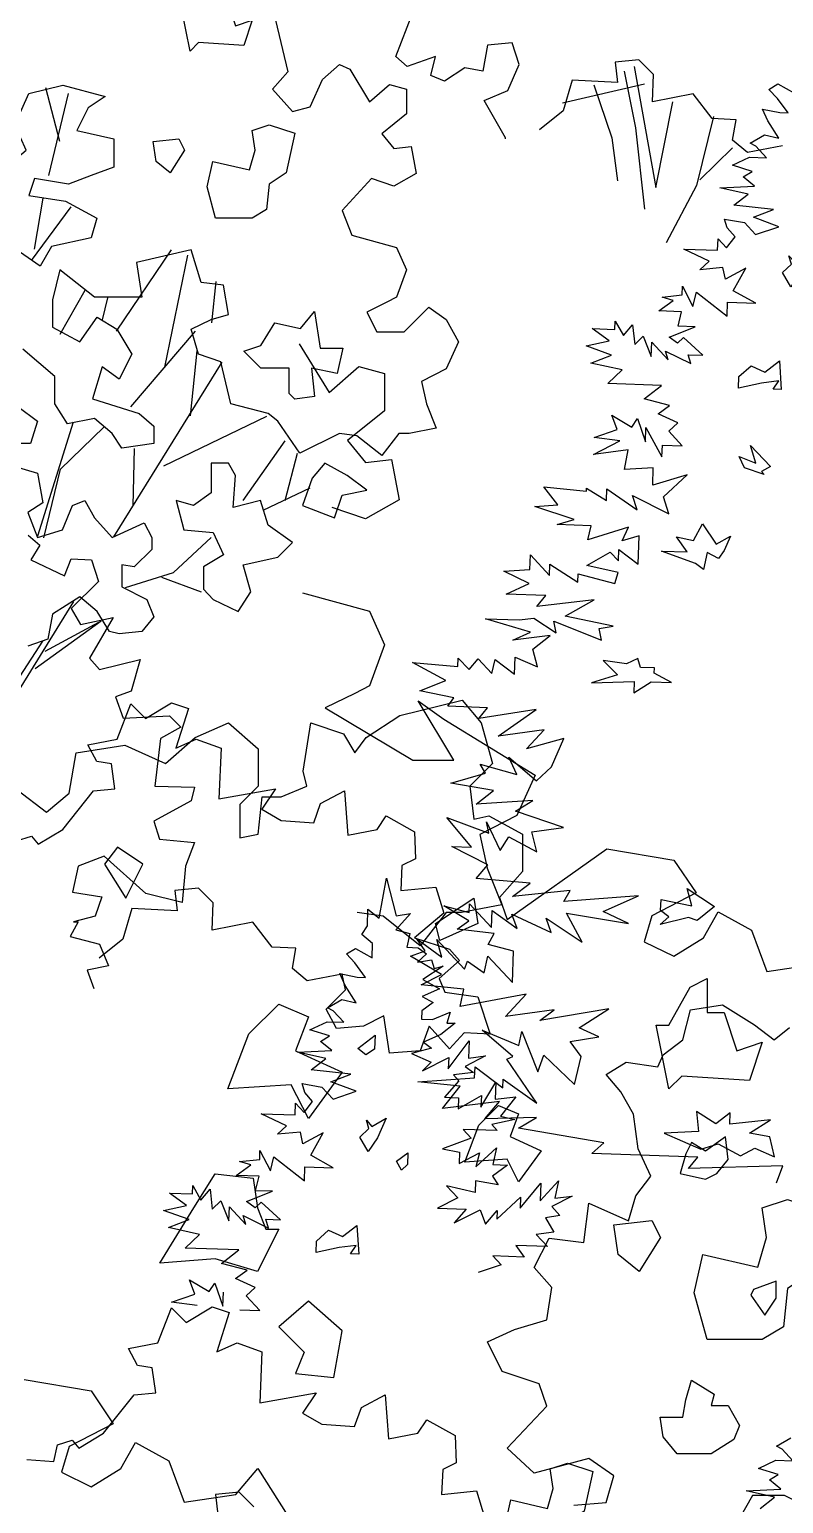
# Model space of a CAD drawing. Header units: inches. Extents: x 11.9 to 85.3, y 21.1 to 37.4.
# Drawn here: x 68.308 to 68.624, y 22.103 to 22.72 of the extents above; entities that cross this region are included whole.
import ezdxf

# ---------------------------------------------------------------- set-up
doc = ezdxf.new("R2010")
doc.units = ezdxf.units.IN
doc.header["$MEASUREMENT"] = 0
doc.layers.add('CAY', color=94, linetype='Continuous')
doc.layers.add('CAY-3', color=61, linetype='Continuous')

# ---------------------------------------------------------------- blocks, each defined once
blk = doc.blocks.new('A$C76451831')
at = {"layer": 'CAY'}
for p, q in [((3764, 1772.8), (3822.4, 1787)), ((3822.4, 1787), (3840.1, 1765.7)), ((3573, 1752.2), (3604.2, 1765.7)), ((3604.2, 1765.7), (3631.9, 1741.6)), ((3673.8, 1720.9), (3680.9, 1765.7)), ((3680.9, 1765.7), (3711.5, 1755.7)), ((3732.8, 1752.2), (3764, 1772.8)), ((3840.1, 1765.7), (3850.7, 1728)), ((3545.3, 1728), (3573, 1752.2)), ((3711.5, 1755.7), (3722.2, 1738)), ((3722.2, 1738), (3732.8, 1752.2)), ((3455.6, 1700.3), (3462.1, 1738)), ((3462.1, 1738), (3507.5, 1745.1)), ((3507.5, 1745.1), (3545.3, 1728)), ((3631.9, 1741.6), (3631.9, 1706.7)), ((3677.3, 1706.7), (3673.8, 1720.9)), ((3850.7, 1728), (3829.5, 1706.7)), ((3631.9, 1706.7), (3614.8, 1689.6)), ((3653.2, 1696.7), (3677.3, 1706.7)), ((3829.5, 1706.7), (3833, 1676.1)), ((3406.7, 1703.8), (3434.4, 1682.6)), ((3434.4, 1682.6), (3455.6, 1700.3)), ((3631.9, 1661.9), (3635.5, 1696.7)), ((3635.5, 1696.7), (3653.2, 1696.7)), ((3614.8, 1689.6), (3614.8, 1658.4)), ((3833, 1676.1), (3847.2, 1679)), ((3847.2, 1679), (3878.4, 1661.9)), ((3614.8, 1658.4), (3631.9, 1661.9)), ((3878.4, 1661.9), (3878.4, 1627.1)), ((3864.3, 1582.3), (3957.4, 1648.4)), ((3957.4, 1648.4), (4019.9, 1637.7)), ((4019.9, 1637.7), (4040.5, 1607.1)), ((3878.4, 1627.1), (3857.2, 1602.9)), ((3857.2, 1602.9), (3864.3, 1582.3)), ((4040.5, 1607.1), (3999.3, 1585.8)), ((3999.3, 1585.8), (3992.2, 1561.6)), ((4047.6, 1565.2), (4061.2, 1589.4)), ((4061.2, 1589.4), (4092.4, 1572.3)), ((4092.4, 1572.3), (4106.6, 1533.9)), ((3992.2, 1561.6), (4019.9, 1548.1)), ((4019.9, 1548.1), (4047.6, 1565.2)), ((4106.6, 1533.9), (4154.9, 1541)), ((5943, 1269.4), (5949.7, 1306.8)), ((5949.7, 1306.8), (5958.9, 1271.5)), ((5931.9, 1262.1), (5932.4, 1277.9)), ((5932.4, 1277.9), (5943, 1269.4)), ((5972.1, 1273.8), (5958.5, 1258.4)), ((5958.9, 1271.5), (5972.1, 1273.8)), ((5926.6, 1254.1), (5931.9, 1262.1)), ((5936.7, 1245.6), (5926.6, 1254.1)), ((5958.5, 1258.4), (5971.5, 1255.2)), ((5971.5, 1255.2), (5968.8, 1242.2)), ((5912.4, 1236), (5920.7, 1241.1)), ((5920.7, 1241.1), (5936.3, 1232.4)), ((5936.3, 1232.4), (5936.7, 1245.6)), ((5968.8, 1242.2), (5979.2, 1241.8)), ((5979.2, 1241.8), (5987.1, 1236.1)), ((5920.2, 1227.6), (5912.4, 1236)), ((5930.2, 1214.1), (5920.2, 1227.6)), ((5987.1, 1236.1), (5978.7, 1228.2)), ((5978.7, 1228.2), (5991.9, 1230.5)), ((6002.6, 1224.7), (5983.6, 1212.2)), ((5991.9, 1230.5), (5994.4, 1222.3)), ((5994.4, 1222.3), (6002.6, 1224.7)), ((5906.3, 1217.6), (5922.5, 1214.3)), ((5911.3, 1206.6), (5906.3, 1217.6)), ((5922.5, 1214.3), (5930.2, 1214.1)), ((5983.6, 1212.2), (5999.1, 1203.5)), ((5921.6, 1190.3), (5911.3, 1206.6)), ((5999.1, 1203.5), (5983, 1196.4)), ((5894.8, 1185.8), (5908.2, 1193.5)), ((5900.1, 1182.9), (5894.8, 1185.8)), ((5910.1, 1172.2), (5900.1, 1182.9)), ((5908.2, 1193.5), (5921.6, 1190.3)), ((5993.3, 1190.6), (5982.6, 1182.8)), ((5983, 1196.4), (5993.3, 1190.6)), ((5878.2, 1165.1), (5894.3, 1172.7)), ((5894.3, 1172.7), (5910.1, 1172.2)), ((5982.6, 1182.8), (5982.3, 1175.1)), ((5982.3, 1175.1), (5992.7, 1174.7)), ((5992.7, 1174.7), (6009.3, 1181.8)), ((6013.9, 1171.3), (6000.4, 1160.8)), ((6009.3, 1181.8), (6006.2, 1171.5)), ((6006.2, 1171.5), (6013.9, 1171.3)), ((5896.6, 1159.5), (5878.2, 1165.1)), ((5888.2, 1154.3), (5896.6, 1159.5)), ((6000.4, 1160.8), (5984.3, 1153.7)), ((5866.6, 1144.2), (5898.8, 1145.8)), ((5893.1, 1138.3), (5866.6, 1144.2)), ((5898.8, 1145.8), (5888.2, 1154.3)), ((5991.8, 1148), (5973, 1143.2)), ((5973, 1143.2), (5991.3, 1134.9)), ((5984.3, 1153.7), (5991.8, 1148)), ((6007.4, 1128.9), (6026.9, 1154.9)), ((6026.9, 1154.9), (6026.3, 1138.6)), ((5879.6, 1127.9), (5893.1, 1138.3)), ((5916.6, 1123.9), (5879.6, 1127.9)), ((5983.3, 1127), (6007.8, 1139.3)), ((5991.3, 1134.9), (5983.3, 1127)), ((6007.8, 1139.3), (6007.4, 1128.9)), ((6042.3, 1140.8), (6023.3, 1131)), ((6023.3, 1131), (6030.9, 1125.3)), ((6026.3, 1138.6), (6042.3, 1140.8)), ((5871, 1115), (5889.4, 1111.7)), ((5873.4, 1106.8), (5871, 1115)), ((5897.8, 1116.8), (5916.6, 1123.9)), ((5921.5, 1107.8), (5897.8, 1116.8)), ((6017.4, 1117.6), (6003.8, 1102.2)), ((6030.9, 1125.3), (6012.2, 1123.3)), ((6012.2, 1123.3), (6017.4, 1117.6)), ((6037.9, 1092.9), (6051.8, 1116.4)), ((6051.8, 1116.4), (6051.3, 1100.6)), ((5880.8, 1098.4), (5873.4, 1106.8)), ((5889.4, 1111.7), (5899.9, 1100.4)), ((5899.9, 1100.4), (5921.5, 1107.8)), ((6003.8, 1102.2), (6016.9, 1101.8)), ((6016.5, 1091.4), (6038.3, 1103.8)), ((6016.9, 1101.8), (6016.5, 1091.4)), ((6038.3, 1103.8), (6037.9, 1092.9)), ((6051.3, 1100.6), (6070.4, 1102.6)), ((6070.4, 1102.6), (6056.2, 1084.5)), ((5856.5, 1075.7), (5832.8, 1086.9)), ((5832.8, 1086.9), (5864.5, 1085.8)), ((5864.5, 1085.8), (5864.9, 1096.7)), ((5864.9, 1096.7), (5872.8, 1088.2)), ((5872.8, 1088.2), (5880.8, 1098.4)), ((4929.6, 1084.7), (4941, 1036.7)), ((5848, 1067.8), (5856.5, 1075.7)), ((6069.6, 1081.4), (6048.2, 1076.7)), ((6048.2, 1076.7), (6053, 1071.1)), ((6056.2, 1084.5), (6069.6, 1081.4)), ((5869.4, 1069.8), (5848, 1067.8)), ((5871.7, 1058.8), (5869.4, 1069.8)), ((5890.7, 1069), (5871.7, 1058.8)), ((5879.1, 1048.1), (5890.7, 1069)), ((6028.7, 1064.2), (6002.1, 1054.3)), ((6053, 1071.1), (6021.3, 1072.2)), ((6021.3, 1072.2), (6028.7, 1064.2)), ((5268.6, 1047.8), (5246.4, 1045.7)), ((5246.4, 1045.7), (5248.5, 1026.7)), ((5282.3, 1034.1), (5268.6, 1047.8)), ((5831.4, 1044.3), (5831.6, 1052.5)), ((5831.6, 1052.5), (5841.4, 1033.6)), ((5841.4, 1033.6), (5844.6, 1046.6)), ((5844.6, 1046.6), (5873.3, 1024.3)), ((5900, 1036.5), (5879.1, 1048.1)), ((6002.1, 1054.3), (6017.8, 1051)), ((6017.8, 1051), (6017.5, 1040.6)), ((6017.5, 1040.6), (6036.4, 1050.3)), ((6033.2, 1037.3), (6052.4, 1055.2)), ((6036.4, 1050.3), (6033.2, 1037.3)), ((6052.4, 1055.2), (6049.1, 1039.5)), ((4941, 1036.7), (4926.8, 1020.6)), ((4973.2, 1029.6), (4989.3, 1043.4)), ((4989.3, 1043.4), (4998.7, 1039.1)), ((4998.7, 1039.1), (5017.2, 1008.8)), ((5281.2, 1008.8), (5282.3, 1034.1)), ((5809.5, 1029.2), (5823, 1039.2)), ((5812.7, 1042.3), (5831.4, 1044.3)), ((5823, 1039.2), (5812.7, 1042.3)), ((5873.3, 1024.3), (5873.7, 1037.4)), ((5873.7, 1037.4), (5900, 1036.5)), ((6062.7, 1039), (6048.8, 1028.6)), ((6049.1, 1039.5), (6062.7, 1039)), ((4728.3, 971.5), (4715.1, 1021.6)), ((4926.8, 1020.6), (4945.3, 999.7)), ((4961.8, 1004.1), (4973.2, 1029.6)), ((5017.2, 1008.8), (5035.7, 1024.9)), ((5035.7, 1024.9), (5051.8, 1020.6)), ((5051.8, 1020.6), (5051.8, 997.4)), ((5273.8, 1025), (5197.2, 1007.3)), ((5206.3, 1028.8), (5197.9, 1000.4)), ((5248.5, 1026.7), (5206.3, 1028.8)), ((5390, 1020.2), (5398.3, 1025.4)), ((5397.8, 1011.8), (5390, 1020.2)), ((5398.3, 1025.4), (5413.9, 1016.7)), ((5768.6, 1012.1), (5768.9, 1019.8)), ((5768.9, 1019.8), (5776.6, 1006.4)), ((5830.8, 1028.5), (5809.5, 1029.2)), ((5827.6, 1015), (5830.8, 1028.5)), ((6005.9, 1019.7), (6016.3, 1008.4)), ((6032.4, 1013.3), (6005.9, 1019.7)), ((6032.8, 1024.2), (6032.4, 1013.3)), ((6053.9, 1020.7), (6032.8, 1024.2)), ((6048.8, 1028.6), (6053.9, 1020.7)), ((6074.5, 998.7), (6093.9, 1022)), ((6093.3, 1005.7), (6110.2, 1024.2)), ((6093.9, 1022), (6093.3, 1005.7)), ((6110.2, 1024.2), (6107, 1008)), ((4717.8, 939.8), (4736.3, 1016.3)), ((5319.2, 1016.2), (5281.2, 1008.8)), ((5337.1, 993), (5319.2, 1016.2)), ((5407.8, 998.3), (5397.8, 1011.8)), ((5747.3, 1012.8), (5768.6, 1012.1)), ((5763.2, 1001.4), (5747.3, 1012.8)), ((5776.6, 1006.4), (5785.1, 1016.5)), ((5785.1, 1016.5), (5787.1, 997.8)), ((5787.1, 997.8), (5795.1, 1005.7)), ((5795.1, 1005.7), (5802.6, 986.9)), ((5819.1, 1004.9), (5843.5, 1014.5)), ((5827.1, 999.2), (5819.1, 1004.9)), ((5832.7, 1004.4), (5827.1, 999.2)), ((5843.5, 1014.5), (5827.6, 1015)), ((5850.7, 987.9), (5832.7, 1004.4)), ((6016.3, 1008.4), (5997.4, 998.7)), ((6052.8, 988.6), (6074.8, 1009.1)), ((6074.8, 1009.1), (6074.5, 998.7)), ((6122.9, 1010.1), (6104, 1000.4)), ((6107, 1008), (6122.9, 1010.1)), ((4945.3, 999.7), (4961.8, 1004.1)), ((5051.8, 997.4), (5028.6, 978.9)), ((5197.9, 1000.4), (5175.7, 982.4)), ((5359.3, 991.9), (5337.1, 993)), ((5356.1, 972.9), (5359.3, 991.9)), ((5389, 990.8), (5383.9, 1001.9)), ((5383.9, 1001.9), (5400.1, 998.6)), ((5399.3, 974.6), (5389, 990.8)), ((5400.1, 998.6), (5407.8, 998.3)), ((5741.8, 996.7), (5763.2, 1001.4)), ((5765.5, 988.2), (5741.8, 996.7)), ((5802.6, 986.9), (5803.1, 1000)), ((5803.1, 1000), (5818.4, 983.6)), ((5818.4, 983.6), (5815.9, 991.8)), ((5815.9, 991.8), (5839.5, 980.1)), ((5997.4, 998.7), (6024.1, 997.7)), ((6024.1, 997.7), (6012.8, 985)), ((6012.8, 985), (6037.3, 997.3)), ((6037.3, 997.3), (6042.2, 983.9)), ((6042.2, 983.9), (6053.1, 996.7)), ((6053.1, 996.7), (6052.8, 988.6)), ((6111.4, 992), (6098.2, 989.7)), ((6104, 1000.4), (6111.4, 992)), ((5028.6, 978.9), (5040, 965.1)), ((5372.4, 970.1), (5385.8, 977.8)), ((5385.8, 977.8), (5399.3, 974.6)), ((5746.2, 980.7), (5765.5, 988.2)), ((5775.4, 974.2), (5746.2, 980.7)), ((5839.5, 980.1), (5837.1, 988.4)), ((5837.1, 988.4), (5850.7, 987.9)), ((6098.2, 989.7), (6105.9, 976.3)), ((5040, 965.1), (5056.1, 967.1)), ((5056.1, 967.1), (5060.8, 941.9)), ((5369.8, 961.3), (5356.1, 972.9)), ((5402.5, 967.7), (5369.8, 961.3)), ((5377.7, 967.2), (5372.4, 970.1)), ((5387.7, 956.4), (5377.7, 967.2)), ((5761.9, 961.5), (5775.4, 974.2)), ((6070.5, 963.9), (6078.3, 953.2)), ((6099.9, 962.9), (6070.5, 963.9)), ((6105.9, 976.3), (6089.5, 974.1)), ((6089.5, 974.1), (6099.9, 962.9)), ((5355.8, 949.4), (5371.9, 957)), ((5374.2, 943.7), (5355.8, 949.4)), ((5371.9, 957), (5387.7, 956.4)), ((5812.1, 959.8), (5761.9, 961.5)), ((5795.8, 947.2), (5812.1, 959.8)), ((6078.3, 953.2), (6048.9, 954.2)), ((6048.9, 954.2), (6056.8, 945.8)), ((5019.2, 937.2), (4991.7, 907.3)), ((5040, 930.1), (5019.2, 937.2)), ((5060.8, 941.9), (5040, 930.1)), ((5365.8, 938.6), (5374.2, 943.7)), ((5376.4, 930.1), (5365.8, 938.6)), ((5819.6, 940.9), (5795.8, 947.2)), ((5808.9, 933.2), (5819.6, 940.9)), ((6056.8, 945.8), (6035.2, 938.9)), ((5344.2, 928.5), (5376.4, 930.1)), ((5370.7, 922.5), (5344.2, 928.5)), ((5357.2, 912.1), (5370.7, 922.5)), ((5770.8, 918.6), (5765.8, 931.9)), ((5765.8, 931.9), (5784.4, 920.9)), ((5784.4, 920.9), (5789.7, 928.8)), ((5789.7, 928.8), (5797.1, 907.3)), ((5827.2, 924.8), (5808.9, 933.2)), ((5818.7, 916.9), (5827.2, 924.8)), ((4701.9, 860.6), (4738.9, 910.7)), ((4704.6, 871.1), (4712.5, 918.7)), ((5394.2, 908.1), (5357.2, 912.1)), ((5375.4, 901.1), (5394.2, 908.1)), ((5749.2, 911.2), (5770.8, 918.6)), ((5773.1, 908.1), (5749.2, 911.2)), ((5797.1, 907.3), (5797.6, 920.4)), ((5831.4, 903.4), (5818.7, 916.9)), ((4991.7, 907.3), (5000.7, 884.1)), ((5351, 891), (5348.6, 899.3)), ((5348.6, 899.3), (5367.1, 895.9)), ((5367.1, 895.9), (5377.5, 884.7)), ((5399.1, 892.1), (5375.4, 901.1)), ((5812.9, 904), (5831.4, 903.4)), ((5000.7, 884.1), (5042.4, 872.7)), ((5342.1, 870.1), (5342.5, 880.9)), ((5342.5, 880.9), (5350.4, 872.5)), ((5350.4, 872.5), (5358.4, 882.6)), ((5358.4, 882.6), (5351, 891)), ((5377.5, 884.7), (5399.1, 892.1)), ((4781, 794.5), (4832.5, 870.4)), ((4850.9, 870.4), (4799.8, 858.6)), ((4860, 840.1), (4850.9, 870.4)), ((5042.4, 872.7), (5051.8, 851.9)), ((5310.5, 871.2), (5342.1, 870.1)), ((5334.1, 859.9), (5310.5, 871.2)), ((4799.8, 858.6), (4804.6, 826.3)), ((4826.2, 761), (4847.8, 865.6)), ((5325.6, 852), (5334.1, 859.9)), ((5347, 854), (5325.6, 852)), ((5349.4, 843.1), (5347, 854)), ((5368.3, 853.3), (5349.4, 843.1)), ((5356.7, 832.4), (5368.3, 853.3)), ((4728.3, 851.9), (4721.2, 824)), ((4760.5, 826.3), (4728.3, 851.9)), ((4880.8, 837.7), (4860, 840.1)), ((4870.1, 802.5), (4874.1, 840.9)), ((5051.8, 851.9), (5042.4, 826.3)), ((4728.6, 791.9), (4751.7, 832.8)), ((4804.6, 826.3), (4760.5, 826.3)), ((4768, 805.1), (4772.9, 825.9)), ((4885.5, 810.2), (4880.8, 837.7)), ((5042.4, 826.3), (5033.3, 821.6)), ((5290.3, 826.5), (5309, 828.6)), ((5300.6, 823.4), (5290.3, 826.5)), ((5309, 828.6), (5309.3, 836.7)), ((5309.3, 836.7), (5319, 817.8)), ((5319, 817.8), (5322.2, 830.9)), ((5322.2, 830.9), (5350.9, 808.5)), ((5377.6, 820.8), (5356.7, 832.4)), ((4721.2, 824), (4721.2, 798.4)), ((5033.3, 821.6), (5014.8, 812.5)), ((5014.8, 812.5), (5023.9, 794.1)), ((5049.4, 794.1), (5072.6, 816.9)), ((5072.6, 816.9), (5088.7, 805.5)), ((5287.1, 813.5), (5300.6, 823.4)), ((5308.4, 812.7), (5287.1, 813.5)), ((5305.2, 799.3), (5308.4, 812.7)), ((5350.9, 808.5), (5351.3, 821.7)), ((5351.3, 821.7), (5377.6, 820.8)), ((4721.2, 798.4), (4746.8, 784.6)), ((4746.8, 784.6), (4762.9, 807.8)), ((4762.9, 807.8), (4781.4, 796.4)), ((4850.9, 796.4), (4869.4, 805.5)), ((4869.4, 805.5), (4885.5, 810.2)), ((5088.7, 805.5), (5100.1, 784.6)), ((5246.2, 796.3), (5246.5, 804)), ((5246.5, 804), (5254.2, 790.6)), ((5254.2, 790.6), (5262.7, 800.7)), ((5262.7, 800.7), (5264.7, 782.1)), ((5296.7, 789.1), (5321.1, 798.7)), ((5321.1, 798.7), (5305.2, 799.3)), ((4781.4, 796.4), (4795.5, 773.2)), ((4794.3, 724.1), (4854.9, 794.5)), ((4857.6, 773.2), (4850.9, 796.4)), ((5023.9, 794.1), (5049.4, 794.1)), ((5100.1, 784.6), (5088.7, 759.5)), ((5219.4, 781), (5240.9, 785.6)), ((5240.9, 785.6), (5224.9, 797.1)), ((5224.9, 797.1), (5246.2, 796.3)), ((5264.7, 782.1), (5272.7, 790)), ((5272.7, 790), (5280.2, 771.1)), ((5280.2, 771.1), (5280.7, 784.3)), ((5280.7, 784.3), (5296, 767.8)), ((5304.7, 783.4), (5296.7, 789.1)), ((5310.3, 788.7), (5304.7, 783.4)), ((5328.3, 772.2), (5310.3, 788.7)), ((4723.6, 752.4), (4693.7, 777.9)), ((4795.5, 773.2), (4783.7, 750)), ((4850.1, 715.8), (4856.4, 776.4)), ((4878.5, 766.1), (4857.6, 773.2)), ((4951.7, 782.9), (4979.4, 737.5)), ((5243.1, 772.4), (5219.4, 781)), ((5223.8, 764.9), (5243.1, 772.4)), ((5296, 767.8), (5293.5, 776.1)), ((5293.5, 776.1), (5317.1, 764.4)), ((5314.7, 772.6), (5328.3, 772.2)), ((5317.1, 764.4), (5314.7, 772.6)), ((4767.6, 761.4), (4758.6, 731.5)), ((4783.7, 750), (4767.6, 761.4)), ((4778.7, 602.9), (4879.6, 765.8)), ((4887.9, 726.8), (4878.5, 766.1)), ((4979.4, 737.5), (5007.1, 761.7)), ((5007.1, 761.7), (5031.3, 755.2)), ((5088.7, 759.5), (5065.6, 747.7)), ((5253, 758.5), (5223.8, 764.9)), ((5239.5, 745.8), (5253, 758.5)), ((4723.6, 726.8), (4723.6, 752.4)), ((5031.3, 755.2), (5031.3, 720.4)), ((5065.6, 747.7), (5070.3, 726.8)), ((5289.7, 744), (5239.5, 745.8)), ((5273.4, 731.5), (5289.7, 744)), ((4758.6, 731.5), (4802.2, 717.8)), ((5297.2, 725.2), (5273.4, 731.5)), ((4735.4, 708.3), (4723.6, 726.8)), ((4802.2, 717.8), (4816, 706)), ((4825.4, 669), (4921.3, 715.4)), ((4922.5, 717.8), (4887.9, 726.8)), ((4931.5, 710.7), (4922.5, 717.8)), ((5031.3, 720.4), (4996.5, 692.7)), ((5070.3, 726.8), (5079.3, 704)), ((5248.4, 702.9), (5243.4, 716.2)), ((5243.4, 716.2), (5262.1, 705.1)), ((5286.5, 717.4), (5297.2, 725.2)), ((5304.8, 709.1), (5286.5, 717.4)), ((4707.6, 603.7), (4740.9, 709.9)), ((4728.7, 665.9), (4769.2, 705.2)), ((4760.5, 713.1), (4735.4, 708.3)), ((4777, 699.3), (4760.5, 713.1)), ((4816, 706), (4816, 689.9)), ((4952.3, 680.8), (4931.5, 710.7)), ((5079.3, 704), (5054.2, 699.3)), ((5226.8, 695.5), (5248.4, 702.9)), ((5262.1, 705.1), (5267.3, 713.1)), ((5267.3, 713.1), (5274.7, 691.5)), ((5274.7, 691.5), (5275.2, 704.7)), ((5275.2, 704.7), (5290.1, 677.4)), ((5296.4, 701.2), (5304.8, 709.1)), ((4786.1, 685.5), (4777, 699.3)), ((4816, 689.9), (4786.1, 685.5)), ((4899.3, 636.8), (4938.6, 692.2)), ((4989.3, 699.3), (4952.3, 680.8)), ((5005.4, 696.9), (4989.3, 699.3)), ((4996.5, 692.7), (5013.6, 672)), ((5028.6, 678.5), (5005.4, 696.9)), ((5044.7, 699.3), (5028.6, 678.5)), ((5054.2, 699.3), (5044.7, 699.3)), ((5226.3, 679.6), (5250.7, 692.4)), ((5250.7, 692.4), (5226.8, 695.5)), ((5290.1, 677.4), (5290.5, 688.3)), ((5290.5, 688.3), (5309, 687.6)), ((5309, 687.6), (5296.4, 701.2)), ((4796.7, 631.7), (4797.9, 685.1)), ((4938.6, 636.8), (4950, 680.8)), ((5013.6, 672), (5037.8, 675)), ((5037.8, 675), (5044.9, 637.2)), ((5258.6, 683.9), (5226.3, 679.6)), ((5255.2, 665.5), (5258.6, 683.9)), ((4713.4, 601.8), (4728.7, 665.9)), ((5282, 667.2), (5255.2, 665.5)), ((5281.5, 650.9), (5282, 667.2)), ((5313.5, 660.7), (5281.5, 650.9)), ((5291.5, 640.2), (5313.5, 660.7)), ((4917.8, 627.7), (4961.8, 648.6)), ((5179.9, 649.5), (5219.6, 645.4)), ((5192.9, 632.7), (5179.9, 649.5)), ((5219.6, 645.4), (5219.7, 648.1)), ((5219.7, 648.1), (5238.4, 636.6)), ((5238.4, 636.6), (5238.7, 647.4)), ((5238.7, 647.4), (5267.1, 627.9)), ((5044.9, 637.2), (5013.6, 619.5)), ((5171.6, 631.2), (5192.9, 632.7)), ((5262.5, 641.2), (5296.4, 624.1)), ((5267.1, 627.9), (5262.5, 641.2)), ((5296.4, 624.1), (5291.5, 640.2)), ((5013.6, 619.5), (4982.4, 630.1)), ((5208.3, 619), (5171.6, 631.2)), ((5192.3, 614.2), (5208.3, 619)), ((5224, 613.1), (5192.3, 614.2)), ((5220.8, 600), (5224, 613.1)), ((5258.8, 611.8), (5220.8, 600)), ((5252.9, 598.9), (5258.8, 611.8)), ((4834.4, 569.5), (4869.4, 602.2)), ((5268.9, 603.8), (5252.9, 598.9)), ((5268, 577.1), (5268.9, 603.8)), ((5166.8, 572.4), (5167.3, 586)), ((5167.3, 586), (5185.2, 566.8)), ((5219.9, 576), (5241.7, 588.4)), ((5241.7, 588.4), (5249.5, 580.4)), ((5249.5, 580.4), (5249.9, 590.8)), ((5249.9, 590.8), (5268, 577.1)), ((4789.6, 555.4), (4834.4, 569.5)), ((4823, 565.2), (4860, 551.4)), ((5142.7, 570.6), (5166.8, 572.4)), ((5166.3, 559.3), (5142.7, 570.6)), ((5185.2, 566.8), (5185.5, 577.2)), ((5185.5, 577.2), (5211.7, 560.4)), ((5211.7, 560.4), (5212, 568.1)), ((5212, 568.1), (5246.1, 559.2)), ((5249.2, 569.6), (5219.9, 576)), ((5246.1, 559.2), (5249.2, 569.6)), ((5144.7, 549.2), (5166.3, 559.3)), ((4656.8, 405.9), (4741.3, 542.4)), ((5181.8, 547.9), (5144.7, 549.2)), ((5173.3, 537.8), (5181.8, 547.9)), ((5227, 544), (5173.3, 537.8)), ((5199.7, 528.7), (5227, 544)), ((4705.1, 479.9), (4766.8, 524.3)), ((4714.5, 496), (4764.5, 523.1)), ((5125.3, 526.3), (5157, 525.2)), ((5167.5, 513.9), (5125.3, 526.3)), ((5157, 525.2), (5170.6, 527)), ((5170.6, 527), (5191.5, 513.1)), ((5189.1, 524.1), (5233.8, 506.2)), ((5191.5, 513.1), (5189.1, 524.1)), ((5244.7, 519.4), (5199.7, 528.7)), ((5150.9, 506.4), (5167.5, 513.9)), ((5185.9, 510.6), (5150.9, 506.4)), ((5169.6, 498), (5185.9, 510.6)), ((5231.5, 517.1), (5244.7, 519.4)), ((5233.8, 506.2), (5231.5, 517.1)), ((4659.9, 424.8), (4712.2, 505.4)), ((5174, 481.5), (5169.6, 498)), ((5057.3, 485.6), (5099.7, 481.8)), ((5088.4, 468.6), (5057.3, 485.6)), ((5099.7, 481.8), (5100, 489.5)), ((5100, 489.5), (5110.1, 478.8)), ((5110.1, 478.8), (5118.6, 488.9)), ((5118.6, 488.9), (5131.2, 475.3)), ((5131.2, 475.3), (5134.4, 488.3)), ((5134.4, 488.3), (5152.5, 474.6)), ((5152.5, 474.6), (5153.1, 490.4)), ((5153.1, 490.4), (5174, 481.5)), ((5064.1, 459.1), (5088.4, 468.6)), ((5096, 452.5), (5064.1, 459.1)), ((5062.5, 449.6), (5086.7, 432.5)), ((5090.3, 444.6), (5096, 452.5)), ((5127.4, 443.3), (5090.3, 444.6)), ((5119.3, 433.1), (5127.4, 443.3)), ((5172.7, 441.7), (5119.3, 433.1)), ((5137.3, 416.6), (5172.7, 441.7)), ((5180.2, 422.8), (5137.3, 416.6)), ((5163.7, 404.8), (5180.2, 422.8)), ((5198.4, 414.5), (5163.7, 404.8)), ((5187.1, 388.1), (5198.4, 414.5)), ((5120.6, 390.5), (5154.7, 381.1)), ((5125.3, 382.1), (5120.6, 390.5)), ((5154.7, 381.1), (5147.1, 397.2)), ((5147.1, 397.2), (5173, 375)), ((5173, 375), (5187.1, 388.1)), ((5093.2, 372.8), (5125.3, 382.1)), ((5132.9, 366), (5093.2, 372.8)), ((5171.9, 380.3), (5154.8, 342.6)), ((5116.6, 353.4), (5132.9, 366)), ((5169.7, 356.6), (5116.6, 353.4)), ((5153.5, 346.7), (5169.7, 356.6)), ((5198.3, 331.5), (5153.5, 346.7)), ((5112.4, 313.2), (5089.4, 340.8)), ((5089.4, 340.8), (5128.7, 326.2)), ((5154.8, 342.6), (5120.1, 324.9)), ((5126.4, 336.8), (5139.1, 310)), ((5128.7, 326.2), (5126.4, 336.8)), ((5168.7, 327.6), (5198.3, 331.5)), ((5120.1, 324.9), (5127.1, 293.6)), ((5139.1, 310), (5147.2, 322.9)), ((5147.2, 322.9), (5173.5, 308.8)), ((5173.5, 308.8), (5168.7, 327.6)), ((5093.9, 313.9), (5112.4, 313.2)), ((5127.7, 296.8), (5093.9, 313.9)), ((5116.8, 284), (5127.7, 296.8)), ((5127.1, 293.6), (5140.7, 259.4)), ((5167, 279.6), (5116.8, 284)), ((5150.7, 267), (5167, 279.6)), ((5204.4, 272.8), (5150.7, 267)), ((5198.6, 262.6), (5204.4, 272.8)), ((5268.1, 267.9), (5198.6, 262.6)), ((5235.4, 253.2), (5268.1, 267.9)), ((5029.8, 248.8), (5005.7, 252.3)), ((5064.6, 221), (5029.8, 248.8)), ((5088.8, 252.3), (5064.6, 221)), ((5110, 244.4), (5086.5, 258.4)), ((5086.5, 258.4), (5110.3, 252.1)), ((5103, 252.3), (5088.8, 252.3)), ((5140.7, 259.4), (5103, 252.3)), ((5110.3, 252.1), (5110.6, 260.2)), ((5110.6, 260.2), (5131.1, 238.2)), ((5131.1, 238.2), (5131.7, 254.1)), ((5131.7, 254.1), (5155.1, 237.4)), ((5155.1, 237.4), (5150.1, 250.7)), ((5150.1, 250.7), (5186.7, 233.6)), ((5200.9, 251.6), (5259, 241.9)), ((5215.8, 224.4), (5200.9, 251.6)), ((5259, 241.9), (5235.4, 253.2)), ((5098.9, 236.6), (5110, 244.4)), ((5133.6, 232.7), (5098.9, 236.6)), ((5186.7, 233.6), (5182.2, 246.9)), ((5182.2, 246.9), (5215.8, 224.4)), ((5069.2, 216.4), (5061.4, 227.5)), ((5061.4, 227.5), (5084.8, 210.4)), ((5080, 226.9), (5105.7, 199.2)), ((5084.8, 210.4), (5080, 226.9)), ((5127.8, 222.5), (5133.6, 232.7)), ((5151.6, 216.2), (5127.8, 222.5)), ((5055.4, 211.4), (5069.2, 216.4)), ((5084.3, 194.5), (5055.4, 211.4)), ((5105.7, 199.2), (5108.7, 206.8)), ((5108.7, 206.8), (5124.2, 195.8)), ((5124.2, 195.8), (5127.5, 211.6)), ((5127.5, 211.6), (5150.6, 186.8)), ((5150.6, 186.8), (5151.6, 216.2)), ((5065.3, 184.8), (5084.3, 194.5)), ((5105.1, 180.6), (5065.3, 184.8)), ((5101.8, 164.4), (5105.1, 180.6)), ((5163.4, 175.9), (5101.8, 164.4)), ((5144.1, 155.3), (5163.4, 175.9)), ((5189.6, 161.4), (5144.1, 155.3)), ((5240.4, 162.3), (5176.1, 151.4)), ((5176.1, 151.4), (5189.6, 161.4)), ((5213, 144.7), (5240.4, 162.3)), ((5150.9, 117.8), (5122.3, 142.4)), ((5122.3, 142.4), (5156.7, 128.1)), ((5156.7, 128.1), (5159.4, 141.1)), ((5159.4, 141.1), (5174.4, 103.4)), ((5231.3, 136.3), (5213, 144.7)), ((5204.4, 131.8), (5231.3, 136.3)), ((5214.8, 117.9), (5204.4, 131.8)), ((5145.4, 115.3), (5150.9, 117.8)), ((5173.4, 74.4), (5145.4, 115.3)), ((5174.4, 103.4), (5180, 119.1)), ((5180, 119.1), (5208.5, 91.8)), ((5208.5, 91.8), (5214.8, 117.9)), ((5062.2, 94.2), (5115.3, 97.8)), ((5115.3, 97.8), (5115.7, 108.2)), ((5115.7, 108.2), (5141.7, 88.7)), ((5141.7, 88.7), (5142, 96.8)), ((5142, 96.8), (5173.4, 74.4)), ((5101.9, 90.1), (5062.2, 94.2)), ((5085.3, 69.4), (5101.9, 90.1)), ((5138.6, 75.7), (5085.3, 69.4)), ((5124.9, 59.8), (5138.6, 75.7)), ((5172.9, 60.9), (5124.9, 59.8)), ((5156.3, 51), (5172.9, 60.9)), ((5236, 37.4), (5156.3, 51)), ((5224.8, 27.3), (5236, 37.4)), ((5323.5, 23.9), (5224.8, 27.3)), ((5314.9, 13.3), (5323.5, 23.9)), ((5402.9, 15.7), (5314.9, 13.3)), ((5396.9, 0), (5402.9, 15.7))]:
    blk.add_line(p, q, dxfattribs=at)
for points in [[(5615.5, 1626.8), (5626.1, 1617.3), (5617.7, 1603.6), (5649.3, 1588.9), (5655.6, 1604.7), (5674.6, 1603.6), (5680.9, 1583.6), (5655.6, 1558.3), (5664.1, 1543.5), (5694.7, 1549.8), (5672.5, 1511.9), (5682, 1501.3), (5720, 1510.8), (5711.5, 1481.3), (5696.8, 1476), (5704.1, 1456), (5747.4, 1458.1), (5757.9, 1447.5), (5738.9, 1437), (5733.7, 1392.7), (5770.6, 1391.6), (5767.4, 1379), (5732.6, 1360), (5737.9, 1343.1), (5770.6, 1340), (5762.2, 1317.8), (5759, 1284.1), (5725.2, 1292.5), (5686.2, 1327.3), (5662, 1317.8), (5656.7, 1293.6), (5684.1, 1289.3), (5677.8, 1271.4), (5657.7, 1266.1), (5662, 1266.1), (5654.6, 1252.4), (5682, 1245), (5690.4, 1225), (5670.4, 1220.8), (5676.7, 1203.9)], [(4100.3, 1032.9), (4113.8, 1043.3), (4087.3, 1049.2), (4119.5, 1050.8), (4109, 1059.4), (4117.3, 1064.5), (4098.9, 1070.1), (4115, 1077.7), (4130.9, 1077.2), (4120.8, 1088), (4115.5, 1090.9), (4128.9, 1098.6)], [(5144.1, 974), (5144.1, 975), (5124.1, 1009.8), (5146.2, 1019.3), (5156.8, 1043.6), (5150.4, 1063.6), (5127.2, 1061.5), (5123, 1037.3), (5106.1, 1040.4), (5087.2, 1027.8), (5074.5, 1033.1), (5078.7, 1051), (5052.3, 1041.5), (5041.8, 1051), (5057.6, 1092.1)], [(5963.8, 1034.3), (5959.1, 1042.6), (5969.8, 1050.4), (5969.4, 1039.5), (5963.8, 1034.3)], [(5254.8, 1037.3), (5265.4, 984.5), (5273.8, 908.6)], [(5264.3, 1041.5), (5284.4, 928.6), (5300.2, 1008.8)], [(5226.4, 1024.6), (5243.2, 975), (5248.5, 935)], [(5338.2, 995.1), (5322.3, 930.7), (5293.9, 877)], [(5356.1, 965.6), (5325.5, 936)], [(4689, 724.5), (4707.5, 710.7), (4700.8, 689.9), (4684.3, 689.9)], [(4684.3, 669), (4707.5, 662.3), (4712.2, 634.4), (4698.4, 625.4), (4707.5, 602.2), (4730.7, 609.2), (4740.1, 632), (4751.5, 636.8), (4760.5, 620.6), (4777, 602.2), (4806.9, 615.9), (4814, 602.2), (4814, 590.8), (4797.5, 574.6), (4786.1, 576.6), (4786.1, 556.2), (4809.3, 544.4), (4816, 528.2), (4804.6, 514.5), (4783.7, 512.1), (4774.7, 514.5), (4762.9, 533), (4746.8, 546.7), (4721.2, 530.6), (4716.9, 507.4), (4698.4, 500.7)]]:
    blk.add_lwpolyline(points, dxfattribs=at)
for points in [[(3524.3, 1634.1), (3500.5, 1649.9), (3488.6, 1634.1), (3508.4, 1602.4)], [(3821.2, 1594.5), (3833.1, 1602.4), (3837, 1578.6), (3801.4, 1562.8), (3797.4, 1578.6)], [(4035, 1519.2), (4050.8, 1527.2), (4050.8, 1495.5), (4066.6, 1495.5), (4078.5, 1459.8), (4102.3, 1467.8), (4090.4, 1432.1), (4027.1, 1436.1), (4015.2, 1424.2), (4003.3, 1483.6), (4015.2, 1483.6)], [(3623.3, 1475.7), (3651, 1503.4), (3678.7, 1491.5), (3666.8, 1459.8), (3710.3, 1440), (3678.7, 1396.5), (3662.8, 1428.1), (3603.5, 1424.2)], [(3837.8, 1390.3), (3856.3, 1408.8), (3874.8, 1400.9), (3866.9, 1379.8), (3895.9, 1366.6), (3874.8, 1337.5), (3864.2, 1358.6), (3824.6, 1356)], [(3571.8, 1313.3), (3591.6, 1345), (3627.2, 1341), (3631.2, 1313.3), (3639.1, 1293.5), (3651, 1293.5), (3631.2, 1253.9), (3591.6, 1265.8), (3540.1, 1261.8)], [(4038.9, 1234.1), (4046.9, 1269.7), (4098.3, 1257.8), (4106.2, 1285.6), (4102.3, 1313.3), (4126, 1321.2), (4161.7, 1309.3), (4149.8, 1253.9), (4126, 1238), (4122.1, 1202.4), (4102.3, 1190.5), (4050.8, 1190.5)], [(3967.7, 1269.7), (3963.7, 1297.4), (3999.3, 1301.4), (4007.3, 1285.6), (3987.5, 1253.9)], [(3702.4, 1154.9), (3710.3, 1198.4), (3678.7, 1226.2), (3651, 1202.4), (3674.7, 1178.6), (3666.8, 1158.8)], [(5922.9, 1147.7), (5939.2, 1160.3), (5938.7, 1147.1), (5930.4, 1142)], [(4862.9, 1119.3), (4873.5, 1124.6), (4873.5, 1103.5), (4884.1, 1103.5), (4892, 1079.7), (4907.8, 1085), (4899.9, 1061.2), (4857.7, 1063.9), (4849.7, 1055.9), (4841.8, 1095.6), (4849.7, 1095.6)], [(3862.3, 1017), (3867.6, 1040.8), (3901.9, 1032.9), (3907.2, 1051.4), (3904.5, 1069.8), (3920.4, 1075.1), (3944.1, 1067.2), (3936.2, 1030.2), (3920.4, 1019.7), (3917.7, 995.9), (3904.5, 988), (3870.2, 988)], [(5925, 1065.1), (5933.4, 1073), (5931, 1080.8), (5936.2, 1075.1), (5949.6, 1082.8), (5941.3, 1064.5), (5932.7, 1051.7)], [(4709.9, 855.3), (4683.5, 873.8), (4688.8, 889.6), (4680.8, 905.5), (4667.6, 916), (4665, 945.1), (4680.8, 950.3), (4696.7, 963.5), (4686.1, 987.3), (4699.3, 1016.3), (4731, 1024.3), (4770.6, 1013.7), (4754.7, 1003.1), (4744.2, 982), (4778.5, 974.1), (4778.5, 947.7), (4757.4, 939.8), (4736.3, 931.9), (4704.6, 937.1), (4699.3, 921.3), (4733.6, 916), (4762.7, 900.2), (4757.4, 881.7), (4720.4, 873.8)], [(4865.6, 929.2), (4870.9, 953), (4905.2, 945.1), (4910.4, 963.5), (4907.8, 982), (4923.6, 987.3), (4947.4, 979.4), (4939.5, 942.4), (4923.6, 931.9), (4921, 908.1), (4907.8, 900.2), (4873.5, 900.2)], [(5923.9, 955.9), (5916.2, 956.2), (5921.4, 964.1), (5905.5, 962), (5884.1, 957.3), (5884.4, 968.1), (5895.7, 978.2), (5908.6, 972.3), (5922.1, 982.7)], [(4818.1, 953), (4815.4, 971.5), (4839.2, 974.1), (4844.5, 963.5), (4831.3, 942.4)], [(5402.6, 849.4), (5411, 857.2), (5408.6, 865), (5413.8, 859.4), (5427.2, 867.1), (5418.9, 848.8), (5410.3, 835.9)], [(4915.7, 781.4), (4928.9, 802.5), (4952.7, 797.2), (4965.9, 813), (4971.2, 778.7), (4992.3, 778.7), (4987, 755), (4963.2, 760.2), (4965.9, 733.8), (4947.4, 731.2), (4942.1, 736.5), (4942.1, 760.2), (4915.7, 760.2), (4899.9, 776.1)], [(5401.5, 740.1), (5393.8, 740.4), (5399.1, 748.4), (5383.1, 746.2), (5361.7, 741.5), (5362, 752.4), (5373.3, 762.4), (5386.2, 756.5), (5399.7, 766.9)], [(5385.6, 660.9), (5367.2, 667), (5362.2, 677.6), (5377.8, 671.6), (5372.9, 688.1), (5391.3, 668.4), (5383, 663.7)], [(4892.2, 660), (4885.5, 671.4), (4869.4, 671.4), (4869.4, 643.8), (4852.9, 632), (4836.8, 636.8), (4843.9, 609.2), (4871.4, 606.9), (4880.8, 586), (4862.3, 574.6), (4862.3, 553.8), (4871.4, 544.4), (4894.6, 533), (4906.4, 551.4), (4899.3, 576.6), (4931.5, 583.7), (4945.3, 597.4), (4922.5, 613.6), (4915.4, 636.8), (4889.8, 630.1)], [(4975.5, 671.4), (4963.7, 657.6), (4954.7, 632), (4984.6, 620.6), (4991.7, 641.5), (5014.8, 646.2), (4996.4, 660)], [(5321.5, 577.9), (5289.7, 589.5), (5313.7, 588.6), (5303.8, 602.6), (5319.5, 599.3), (5327.8, 614.9), (5340.7, 595.8), (5354.1, 603.5), (5348.2, 590.1), (5343, 582.6), (5332.3, 588), (5329, 572.2)], [(5270.1, 480.9), (5267.7, 489.1), (5257.1, 484.1), (5235.4, 487.5), (5248.5, 473.9), (5224.3, 466.6), (5264.2, 467.9), (5263.8, 457.1), (5280, 467.4), (5299.1, 466.7), (5283, 475.4), (5283.2, 480.4)], [(5288.9, 254), (5289.3, 264.4), (5318.1, 258.4), (5313.6, 274.5), (5339.3, 257.7), (5323, 244.7), (5315, 247.7), (5288.4, 240.9), (5296.4, 248.3)], [(5395.1, 24.1), (5390.7, 42.8), (5371.8, 46.2), (5391.3, 58.7), (5353.5, 54.6), (5353.9, 65.4), (5340.4, 55), (5322.2, 66.5), (5324.3, 47.9), (5292.1, 46.3), (5326.4, 31.5), (5342.5, 36.4), (5363.4, 25.2), (5376.8, 32.4)]]:
    blk.add_lwpolyline(points, close=True, dxfattribs=at)
at = {"layer": 'CAY-3'}
for p, q in [((3413.6, 1153.2), (3476.1, 1142.6)), ((3476.1, 1142.6), (3496.7, 1111.9)), ((3496.7, 1111.9), (3455.4, 1090.7)), ((3455.4, 1090.7), (3448.4, 1066.5)), ((3503.8, 1070), (3517.3, 1094.2)), ((3517.3, 1094.2), (3548.6, 1077.1)), ((3548.6, 1077.1), (3562.7, 1038.8)), ((3448.4, 1066.5), (3476.1, 1052.9)), ((3476.1, 1052.9), (3503.8, 1070)), ((3611.1, 1045.8), (3631.7, 1070)), ((3631.7, 1070), (3673.6, 1003.9)), ((3562.7, 1038.8), (3611.1, 1045.8)), ((4954.6, 550.5), (5017.1, 533.4)), ((5017.1, 533.4), (5031.3, 502.1)), ((5031.3, 502.1), (5017.1, 463.8)), ((5003.6, 456.7), (4975.9, 443.1)), ((5017.1, 463.8), (5003.6, 456.7)), ((4975.9, 443.1), (5057.6, 394.5)), ((5095.9, 394.5), (5062.5, 449.6)), ((5086.7, 432.5), (5171.9, 380.3)), ((5057.6, 394.5), (5095.9, 394.5))]:
    blk.add_line(p, q, dxfattribs=at)
for points in [[(6124.5, 721.6), (6154.8, 724), (6161.9, 749.1), (6138.7, 765.3), (6087.6, 751.5), (6062.4, 774.7), (6099.4, 814), (6092.3, 834.9), (6057.7, 846.3), (6043.9, 874.2), (6069.1, 885.6), (6099.4, 894.6), (6104.1, 924.9), (6087.6, 943.4), (6101.7, 970.9), (6134, 966.6), (6138.7, 1003.6), (6175.6, 987), (6182.3, 1010.2), (6196.5, 1028.7), (6184.7, 1054.3), (6180.3, 1086.5), (6168.5, 1107.4), (6154.8, 1123.5), (6173.3, 1134.9), (6203.1, 1130.6), (6207.9, 1142), (6226.3, 1155.7), (6233.4, 1183.7), (6263.3, 1188.4), (6293.2, 1169.9), (6311.6, 1155.7), (6325.8, 1167.5)], [(6378.8, 712.2), (6353.3, 735.4), (6344.3, 719.2), (6321.1, 730.6), (6291.2, 730.6), (6279.4, 709.8)], [(5614.1, 764.4), (5639.4, 762.3), (5642.6, 778.1), (5656.3, 782.3), (5662.6, 774.9), (5685.8, 788.7), (5714.3, 824.5), (5734.4, 826.6), (5731.2, 849.8), (5717.5, 851.9), (5709, 867.8), (5736.5, 873), (5749.1, 905.7), (5762.8, 892), (5787.1, 906.8), (5802.9, 901.5), (5791.3, 864.6), (5810.3, 873), (5833.5, 864.6), (5831.4, 817.1), (5884.1, 826.6), (5871.5, 807.6), (5889.4, 797.1), (5920, 795), (5926.3, 812.9), (5948.5, 824.5), (5951.6, 783.4), (5979, 788.7), (5987.5, 801.3), (6013.8, 786.5), (6014.9, 761.2), (6002.2, 754.9), (6001.2, 731.7), (6033.9, 734.9), (6041.3, 710.6)], [(5826.1, 720.1), (5812.4, 733.8), (5790.2, 731.7), (5792.4, 712.7)], [(4687.9, 319.2), (4701.6, 323.4), (4707.9, 316), (4731.1, 329.7), (4759.6, 365.6), (4779.6, 367.7), (4776.4, 390.9), (4762.7, 393), (4754.3, 408.8), (4781.7, 414.1), (4794.4, 446.8), (4808.1, 433.1), (4832.3, 447.8), (4848.2, 442.6), (4836.6, 405.7), (4855.5, 414.1), (4878.8, 405.7), (4876.6, 358.2), (4929.4, 367.7), (4916.7, 348.7), (4934.6, 338.2), (4965.2, 336), (4971.6, 354), (4993.7, 365.6), (4996.9, 324.4), (5024.3, 329.7), (5032.7, 342.4), (5059.1, 327.6), (5060.2, 302.3), (5047.5, 296), (5046.4, 272.8), (5079.1, 275.9), (5086.5, 251.7), (5059.1, 228.5), (5091.8, 217.9), (5101.3, 207.4), (5082.3, 190.5), (5087.6, 177.8), (5118.2, 173.6), (5129.8, 138.8), (5105.5, 139.9), (5091.8, 125.1), (5072.8, 146.2), (5064.4, 123), (5035.9, 120.9), (5030.6, 155.7), (5011.6, 146.2), (4986.3, 144.1), (4976.8, 162), (4994.8, 179.9), (4991.6, 194.7), (4958.9, 188.4), (4945.2, 200), (4948.4, 219), (4926.2, 220), (4908.3, 243.2), (4870.3, 235.8), (4871.4, 261.2), (4857.7, 274.9), (4835.5, 272.8), (4837.6, 253.8), (4795.4, 255.9), (4787, 227.4), (4764.8, 209.5)]]:
    blk.add_lwpolyline(points, dxfattribs=at)
for points in [[(6268.6, 1044.2), (6266, 1065.3), (6247.5, 1052.1), (6234.3, 1060.1), (6229, 1049.5), (6223.7, 1031), (6247.5, 1025.7), (6258, 1031)], [(6292.4, 922.8), (6289.7, 917.5), (6302.9, 899), (6313.5, 914.8), (6313.5, 930.7)], [(6252.8, 814.5), (6268.6, 814.5), (6279.2, 796), (6273.9, 782.8), (6252.8, 769.6), (6221.1, 769.6), (6207.9, 785.5), (6205.3, 803.9), (6226.4, 803.9), (6229, 819.8), (6234.3, 838.3), (6255.4, 825.1)]]:
    blk.add_lwpolyline(points, close=True, dxfattribs=at)

msp = doc.modelspace()

# ---------------------------------------------------------------- block references
at = {"layer": 'CAY', "xscale": 0.0004489089019145984, "yscale": 0.0004489089019145984, "zscale": 0.0004489089019145984}
for p in [(66.19827, 22.2373), (65.78675, 21.77831), (66.77351, 21.63726)]:
    msp.add_blockref('A$C76451831', p, dxfattribs=at)

doc.saveas('drawing.dxf')
